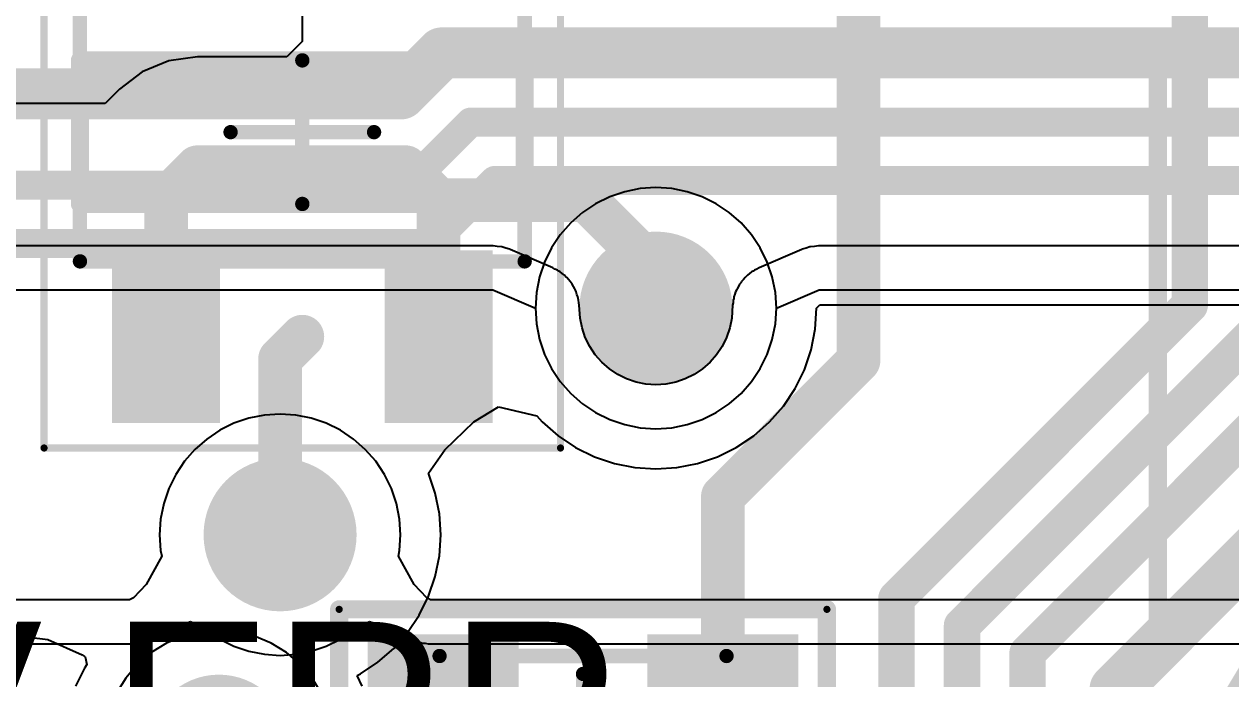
# Model space of a CAD drawing. Header units: millimetres. Extents: x 5.97 to 14.78, y 3.86 to 11.35.
# Drawn here: x 9.5666 to 9.8978, y 6.9883 to 7.1679 of the extents above; entities that cross this region are included whole.
import ezdxf

# ---------------------------------------------------------------- set-up
doc = ezdxf.new("R2010")
doc.units = ezdxf.units.MM
doc.header["$MEASUREMENT"] = 0
for name, color, linetype in [('BottomLayer', 5, 'Continuous'), ('Mechanical13', 56, 'Continuous'), ('Mechanical15', 56, 'Continuous'), ('MidLayer1', 16, 'Continuous'), ('MidLayer2', 76, 'Continuous'), ('MultiLayer', 9, 'Continuous'), ('TopLayer', 1, 'Continuous'), ('TopOverlay', 2, 'Continuous'), ('TopPaste', 8, 'Continuous'), ('TopSolder', 216, 'Continuous')]:
    doc.layers.add(name, color=color, linetype=linetype)

# ---------------------------------------------------------------- blocks, each defined once
blk = doc.blocks.new('SOT_23_5_179')
at = {"layer": 'Mechanical13', "const_width": 0.00394}
for points in [[(-0.03543, 0.06102), (0.03543, 0.06102)], [(-0.03543, 0.06102), (-0.03543, -0.06102)], [(0.03543, 0.06102), (0.03543, -0.06102)], [(-0.03543, -0.06102), (0.03543, -0.06102)]]:
    blk.add_lwpolyline(points, dxfattribs=at)
at = {"layer": 'Mechanical13', "const_width": 0.00197}
for points in [[(-0.03642, 0.06102, 1), (-0.03445, 0.06102, 1)], [(-0.03642, 0.06102, 1), (-0.03445, 0.06102, 1)], [(0.03445, 0.06102, 1), (0.03642, 0.06102, 1)], [(0.03445, 0.06102, 1), (0.03642, 0.06102, 1)], [(-0.03642, -0.06102, 1), (-0.03445, -0.06102, 1)], [(-0.03642, -0.06102, 1), (-0.03445, -0.06102, 1)], [(0.03445, -0.06102, 1), (0.03642, -0.06102, 1)], [(0.03445, -0.06102, 1), (0.03642, -0.06102, 1)]]:
    blk.add_lwpolyline(points, format="xyb", close=True, dxfattribs=at)
at = {"layer": 'Mechanical15'}
for points, const_width in [([(-0.08661, 0.07087), (0.08661, 0.07087)], 0.00197), ([(-0.08661, 0.07087), (-0.08661, -0.07087)], 0.00197), ([(0.08661, 0.07087), (0.08661, -0.07087)], 0.00197), ([(0, 0.01969), (0, -0.01969)], 0.00394), ([(-0.01969, 0), (0.01969, 0)], 0.00394), ([(-0.08661, -0.07087), (0.08661, -0.07087)], 0.00197)]:
    blk.add_lwpolyline(points, dxfattribs=dict(at, const_width=const_width))
for points, const_width in [([(-0.08711, 0.07087, 1), (-0.08612, 0.07087, 1)], 0.000984), ([(-0.08711, 0.07087, 1), (-0.08612, 0.07087, 1)], 0.000984), ([(0.08612, 0.07087, 1), (0.08711, 0.07087, 1)], 0.000984), ([(0.08612, 0.07087, 1), (0.08711, 0.07087, 1)], 0.000984), ([(-0.00098, 0.01969, 1), (0.00098, 0.01969, 1)], 0.00197), ([(-0.02067, 0, 1), (-0.0187, 0, 1)], 0.00197), ([(0.0187, 0, 1), (0.02067, 0, 1)], 0.00197), ([(-0.00098, -0.01969, 1), (0.00098, -0.01969, 1)], 0.00197), ([(-0.08711, -0.07087, 1), (-0.08612, -0.07087, 1)], 0.000984), ([(-0.08711, -0.07087, 1), (-0.08612, -0.07087, 1)], 0.000984), ([(0.08612, -0.07087, 1), (0.08711, -0.07087, 1)], 0.000984), ([(0.08612, -0.07087, 1), (0.08711, -0.07087, 1)], 0.000984)]:
    blk.add_lwpolyline(points, format="xyb", close=True, dxfattribs=dict(at, const_width=const_width))
at = {"layer": 'TopLayer'}
for points in [[(-0.03543, 0.02559), (-0.03543, 0.04921), (-0.07677, 0.02559), (-0.07677, 0.04921)], [(0.07677, 0.02559), (0.07677, 0.04921), (0.03543, 0.02559), (0.03543, 0.04921)], [(-0.03543, -0.01181), (-0.03543, 0.01181), (-0.07677, -0.01181), (-0.07677, 0.01181)], [(-0.03543, -0.04921), (-0.03543, -0.02559), (-0.07677, -0.04921), (-0.07677, -0.02559)], [(0.07677, -0.04921), (0.07677, -0.02559), (0.03543, -0.04921), (0.03543, -0.02559)]]:
    blk.add_solid(points, dxfattribs=at)
at = {"layer": 'TopOverlay', "const_width": 0.005}
for points in [[(-0.01969, 0.06102), (-0.01969, -0.06102)], [(-0.01969, 0.06102), (0.01969, 0.06102)], [(0.01969, 0.06102), (0.01969, -0.06102)], [(-0.01969, -0.06102), (0.01969, -0.06102)]]:
    blk.add_lwpolyline(points, dxfattribs=at)
at = {"layer": 'TopOverlay', "const_width": 0.0025}
for points in [[(-0.02094, 0.06102, 1), (-0.01844, 0.06102, 1)], [(-0.02094, 0.06102, 1), (-0.01844, 0.06102, 1)], [(0.01843, 0.06102, 1), (0.02093, 0.06102, 1)], [(0.01843, 0.06102, 1), (0.02093, 0.06102, 1)], [(-0.02094, -0.06102, 1), (-0.01844, -0.06102, 1)], [(-0.02094, -0.06102, 1), (-0.01844, -0.06102, 1)], [(0.01843, -0.06102, 1), (0.02093, -0.06102, 1)], [(0.01843, -0.06102, 1), (0.02093, -0.06102, 1)]]:
    blk.add_lwpolyline(points, format="xyb", close=True, dxfattribs=at)
at = {"layer": 'TopPaste'}
for points in [[(-0.03243, 0.02259), (-0.03243, 0.05221), (-0.07977, 0.02259), (-0.07977, 0.05221)], [(0.07977, 0.02259), (0.07977, 0.05221), (0.03243, 0.02259), (0.03243, 0.05221)], [(-0.03243, -0.01481), (-0.03243, 0.01481), (-0.07977, -0.01481), (-0.07977, 0.01481)], [(-0.03243, -0.05221), (-0.03243, -0.02259), (-0.07977, -0.05221), (-0.07977, -0.02259)], [(0.07977, -0.05221), (0.07977, -0.02259), (0.03243, -0.05221), (0.03243, -0.02259)]]:
    blk.add_solid(points, dxfattribs=at)
at = {"layer": 'TopSolder'}
for points in [[(-0.03293, 0.02309), (-0.03293, 0.05171), (-0.07927, 0.02309), (-0.07927, 0.05171)], [(0.07927, 0.02309), (0.07927, 0.05171), (0.03293, 0.02309), (0.03293, 0.05171)], [(-0.03293, -0.01431), (-0.03293, 0.01431), (-0.07927, -0.01431), (-0.07927, 0.01431)], [(-0.03293, -0.05171), (-0.03293, -0.02309), (-0.07927, -0.05171), (-0.07927, -0.02309)], [(0.07927, -0.05171), (0.07927, -0.02309), (0.03293, -0.05171), (0.03293, -0.02309)]]:
    blk.add_solid(points, dxfattribs=at)
blk = doc.blocks.new('0805LED_RED_183')
at = {"layer": 'Mechanical13', "const_width": 0.00394}
for points in [[(-0.03937, -0.02461), (-0.03937, 0.02461)], [(-0.03937, 0.02461), (0.03937, 0.02461)], [(0.03937, -0.02461), (0.03937, 0.02461)], [(-0.03937, -0.02461), (0.03937, -0.02461)]]:
    blk.add_lwpolyline(points, dxfattribs=at)
at = {"layer": 'Mechanical13', "const_width": 0.00197}
for points in [[(-0.04035, 0.02461, 1), (-0.03839, 0.02461, 1)], [(-0.04035, 0.02461, 1), (-0.03839, 0.02461, 1)], [(0.03839, 0.02461, 1), (0.04035, 0.02461, 1)], [(0.03839, 0.02461, 1), (0.04035, 0.02461, 1)], [(-0.04035, -0.02461, 1), (-0.03839, -0.02461, 1)], [(-0.04035, -0.02461, 1), (-0.03839, -0.02461, 1)], [(0.03839, -0.02461, 1), (0.04035, -0.02461, 1)], [(0.03839, -0.02461, 1), (0.04035, -0.02461, 1)]]:
    blk.add_lwpolyline(points, format="xyb", close=True, dxfattribs=at)
at = {"layer": 'Mechanical15'}
for points, const_width in [([(-0.06693, -0.0374), (-0.06693, 0.0374)], 0.00197), ([(-0.06693, 0.0374), (0.06693, 0.0374)], 0.00197), ([(0.06693, -0.0374), (0.06693, 0.0374)], 0.00197), ([(0, -0.01969), (0, 0.01969)], 0.00394), ([(-0.01969, 0), (0.01969, 0)], 0.00394), ([(-0.06693, -0.0374), (0.06693, -0.0374)], 0.00197)]:
    blk.add_lwpolyline(points, dxfattribs=dict(at, const_width=const_width))
for points, const_width in [([(-0.06742, 0.0374, 1), (-0.06644, 0.0374, 1)], 0.000984), ([(-0.06742, 0.0374, 1), (-0.06644, 0.0374, 1)], 0.000984), ([(0.06644, 0.0374, 1), (0.06742, 0.0374, 1)], 0.000984), ([(0.06644, 0.0374, 1), (0.06742, 0.0374, 1)], 0.000984), ([(-0.00098, 0.01969, 1), (0.00098, 0.01969, 1)], 0.00197), ([(-0.02067, 0, 1), (-0.0187, 0, 1)], 0.00197), ([(0.0187, 0, 1), (0.02067, 0, 1)], 0.00197), ([(-0.00098, -0.01969, 1), (0.00098, -0.01969, 1)], 0.00197), ([(-0.06742, -0.0374, 1), (-0.06644, -0.0374, 1)], 0.000984), ([(-0.06742, -0.0374, 1), (-0.06644, -0.0374, 1)], 0.000984), ([(0.06644, -0.0374, 1), (0.06742, -0.0374, 1)], 0.000984), ([(0.06644, -0.0374, 1), (0.06742, -0.0374, 1)], 0.000984)]:
    blk.add_lwpolyline(points, format="xyb", close=True, dxfattribs=dict(at, const_width=const_width))
at = {"layer": 'TopLayer'}
for points in [[(-0.02067, -0.02756), (-0.02067, 0.02756), (-0.0561, -0.02756), (-0.0561, 0.02756)], [(0.0561, -0.02756), (0.0561, 0.02756), (0.02067, -0.02756), (0.02067, 0.02756)]]:
    blk.add_solid(points, dxfattribs=at)
at = {"layer": 'TopOverlay'}
for p, q in [((-0.01575, 0.01575), (-0.01575, -0.01575)), ((0.01575, 0), (-0.01575, 0.01575)), ((-0.01575, -0.01575), (0.01575, 0))]:
    blk.add_line(p, q, dxfattribs=at)
at = {"layer": 'TopOverlay', "const_width": 0.005}
for points in [[(-0.06693, 0.0374), (0.06693, 0.0374)], [(-0.06693, -0.0374), (-0.06693, 0.0374)], [(0.06693, -0.0374), (0.06693, 0.0374)], [(-0.06693, -0.0374), (0.06693, -0.0374)]]:
    blk.add_lwpolyline(points, dxfattribs=at)
at = {"layer": 'TopOverlay', "const_width": 0.0025}
for points in [[(-0.06818, 0.0374, 1), (-0.06568, 0.0374, 1)], [(-0.06818, 0.0374, 1), (-0.06568, 0.0374, 1)], [(0.06568, 0.0374, 1), (0.06818, 0.0374, 1)], [(0.06568, 0.0374, 1), (0.06818, 0.0374, 1)], [(-0.06818, -0.0374, 1), (-0.06568, -0.0374, 1)], [(-0.06818, -0.0374, 1), (-0.06568, -0.0374, 1)], [(0.06568, -0.0374, 1), (0.06818, -0.0374, 1)], [(0.06568, -0.0374, 1), (0.06818, -0.0374, 1)]]:
    blk.add_lwpolyline(points, format="xyb", close=True, dxfattribs=at)
at = {"layer": 'TopPaste'}
for points in [[(-0.01767, -0.03056), (-0.01767, 0.03056), (-0.0591, -0.03056), (-0.0591, 0.03056)], [(0.0591, -0.03056), (0.0591, 0.03056), (0.01767, -0.03056), (0.01767, 0.03056)]]:
    blk.add_solid(points, dxfattribs=at)
at = {"layer": 'TopSolder'}
for points in [[(-0.01817, -0.03006), (-0.01817, 0.03006), (-0.0586, -0.03006), (-0.0586, 0.03006)], [(0.0586, -0.03006), (0.0586, 0.03006), (0.01817, -0.03006), (0.01817, 0.03006)]]:
    blk.add_solid(points, dxfattribs=at)

msp = doc.modelspace()

# ---------------------------------------------------------------- linework, layer by layer
at = {"layer": 'BottomLayer'}
for p, q in [((9.78409, 7.09), (9.78496, 7.09093)), ((9.78496, 7.09093), (9.90774, 7.09093)), ((9.78372, 7.08424), (9.78409, 7.09)), ((9.78259, 7.07859), (9.78372, 7.08424)), ((9.78074, 7.07313), (9.78259, 7.07859)), ((9.77819, 7.06795), (9.78074, 7.07313)), ((9.77498, 7.06316), (9.77819, 7.06795)), ((9.69002, 7.05884), (9.69682, 7.0629)), ((9.69682, 7.0629), (9.70735, 7.06049)), ((9.70735, 7.06049), (9.70882, 7.05882)), ((9.77118, 7.05882), (9.77498, 7.06316)), ((9.68208, 7.05115), (9.69002, 7.05884)), ((9.70882, 7.05882), (9.71316, 7.05502)), ((9.76684, 7.05502), (9.77118, 7.05882)), ((9.71316, 7.05502), (9.71795, 7.05181)), ((9.76205, 7.05181), (9.76684, 7.05502)), ((9.6776, 7.04474), (9.68208, 7.05115)), ((9.71795, 7.05181), (9.72313, 7.04926)), ((9.75687, 7.04926), (9.76205, 7.05181)), ((9.72313, 7.04926), (9.72859, 7.04741)), ((9.72859, 7.04741), (9.73424, 7.04628)), ((9.74576, 7.04628), (9.75141, 7.04741)), ((9.75141, 7.04741), (9.75687, 7.04926)), ((9.67945, 7.03928), (9.6776, 7.04474)), ((9.73424, 7.04628), (9.74, 7.04591)), ((9.74, 7.04591), (9.74576, 7.04628)), ((9.68058, 7.03362), (9.67945, 7.03928)), ((9.68095, 7.02786), (9.68058, 7.03362)), ((9.68058, 7.02211), (9.68095, 7.02786)), ((9.67945, 7.01645), (9.68058, 7.02211)), ((9.6776, 7.01099), (9.67945, 7.01645)), ((9.67505, 7.00582), (9.6776, 7.01099)), ((9.67184, 7.00102), (9.67505, 7.00582)), ((9.55606, 7.00124), (9.57308, 6.99915)), ((9.66804, 6.99668), (9.67184, 7.00102)), ((9.57308, 6.99915), (9.58256, 6.99495)), ((9.58256, 6.99495), (9.58335, 6.99436)), ((9.58335, 6.99436), (9.58384, 6.99229)), ((9.6637, 6.99288), (9.66804, 6.99668)), ((9.58318, 6.9913), (9.58072, 6.9863)), ((9.58384, 6.99229), (9.58318, 6.9913)), ((9.65891, 6.98968), (9.6637, 6.99288)), ((9.65798, 6.98922), (9.65891, 6.98968)), ((9.65941, 6.9863), (9.65798, 6.98922))]:
    msp.add_line(p, q, dxfattribs=at)
for points, const_width in [([(9.67, 7.14876), (9.68125, 7.16)], 0.014), ([(9.68125, 7.16), (10.16565, 7.16)], 0.014), ([(9.15403, 7.14876), (9.67, 7.14876)], 0.014), ([(9.67183, 7.12372), (9.68912, 7.141)], 0.008), ([(9.68912, 7.141), (10.01446, 7.141)], 0.008), ([(9.36997, 7.12372), (9.67183, 7.12372)], 0.008), ([(9.67846, 7.10772), (9.69575, 7.125)], 0.008), ([(9.69575, 7.125), (10.005, 7.125)], 0.008), ([(9.3766, 7.10772), (9.67846, 7.10772)], 0.008)]:
    msp.add_lwpolyline(points, dxfattribs=dict(at, const_width=const_width))
for points, const_width in [([(9.67775, 7.16, 1), (9.68475, 7.16, 1)], 0.007), ([(9.67775, 7.16, 1), (9.68475, 7.16, 1)], 0.007), ([(9.6665, 7.14876, 1), (9.6735, 7.14876, 1)], 0.007), ([(9.6665, 7.14876, 1), (9.6735, 7.14876, 1)], 0.007), ([(9.68712, 7.141, 1), (9.69112, 7.141, 1)], 0.004), ([(9.68712, 7.141, 1), (9.69112, 7.141, 1)], 0.004), ([(9.66983, 7.12372, 1), (9.67383, 7.12372, 1)], 0.004), ([(9.66983, 7.12372, 1), (9.67383, 7.12372, 1)], 0.004), ([(9.69375, 7.125, 1), (9.69775, 7.125, 1)], 0.004), ([(9.69375, 7.125, 1), (9.69775, 7.125, 1)], 0.004), ([(9.67646, 7.10772, 1), (9.68046, 7.10772, 1)], 0.004), ([(9.67646, 7.10772, 1), (9.68046, 7.10772, 1)], 0.004), ([(9.733, 7.09, 1), (9.747, 7.09, 1)], 0.014), ([(9.62986, 7.02786, 1), (9.64386, 7.02786, 1)], 0.014)]:
    msp.add_lwpolyline(points, format="xyb", close=True, dxfattribs=dict(at, const_width=const_width))
at = {"layer": 'MidLayer1'}
for p, q in [((9.72734, 7.12055), (9.72346, 7.11864)), ((9.73144, 7.12194), (9.72734, 7.12055)), ((9.73568, 7.12279), (9.73144, 7.12194)), ((9.74, 7.12307), (9.73568, 7.12279)), ((9.74432, 7.12279), (9.74, 7.12307)), ((9.74856, 7.12194), (9.74432, 7.12279)), ((9.75266, 7.12055), (9.74856, 7.12194)), ((9.75654, 7.11864), (9.75266, 7.12055)), ((9.72346, 7.11864), (9.71987, 7.11624)), ((9.76013, 7.11624), (9.75654, 7.11864)), ((9.71662, 7.11338), (9.71376, 7.11013)), ((9.71987, 7.11624), (9.71662, 7.11338)), ((9.76338, 7.11338), (9.76013, 7.11624)), ((9.76624, 7.11013), (9.76338, 7.11338)), ((9.71376, 7.11013), (9.71136, 7.10654)), ((9.76864, 7.10654), (9.76624, 7.11013)), ((9.71136, 7.10654), (9.70945, 7.10266)), ((9.77055, 7.10266), (9.76864, 7.10654)), ((9.70945, 7.10266), (9.70806, 7.09856)), ((9.77194, 7.09856), (9.77055, 7.10266)), ((9.70806, 7.09856), (9.70721, 7.09432)), ((9.77279, 7.09432), (9.77194, 7.09856)), ((9.70721, 7.09432), (9.70693, 7.09)), ((9.77307, 7.09), (9.77279, 7.09432)), ((9.70693, 7.09), (9.70721, 7.08568)), ((9.77279, 7.08568), (9.77307, 7.09)), ((9.70721, 7.08568), (9.70806, 7.08144)), ((9.77194, 7.08144), (9.77279, 7.08568)), ((9.70806, 7.08144), (9.70945, 7.07734)), ((9.77055, 7.07734), (9.77194, 7.08144)), ((9.70945, 7.07734), (9.71136, 7.07346)), ((9.76864, 7.07346), (9.77055, 7.07734)), ((9.71136, 7.07346), (9.71376, 7.06987)), ((9.76624, 7.06987), (9.76864, 7.07346)), ((9.71376, 7.06987), (9.71662, 7.06662)), ((9.76338, 7.06662), (9.76624, 7.06987)), ((9.71662, 7.06662), (9.71987, 7.06376)), ((9.71987, 7.06376), (9.72346, 7.06136)), ((9.75654, 7.06136), (9.76013, 7.06376)), ((9.76013, 7.06376), (9.76338, 7.06662)), ((9.72346, 7.06136), (9.72734, 7.05945)), ((9.75266, 7.05945), (9.75654, 7.06136)), ((9.72734, 7.05945), (9.73144, 7.05806)), ((9.73144, 7.05806), (9.73568, 7.05721)), ((9.73568, 7.05721), (9.74, 7.05693)), ((9.74, 7.05693), (9.74432, 7.05721)), ((9.74432, 7.05721), (9.74856, 7.05806)), ((9.74856, 7.05806), (9.75266, 7.05945)), ((9.61512, 7.00121), (9.6103, 7.00005)), ((9.62007, 7.0016), (9.61512, 7.00121)), ((9.62501, 7.00121), (9.62007, 7.0016)), ((9.62983, 7.00005), (9.62501, 7.00121)), ((9.60572, 6.99815), (9.60149, 6.99556)), ((9.6103, 7.00005), (9.60572, 6.99815)), ((9.63441, 6.99815), (9.62983, 7.00005)), ((9.63864, 6.99556), (9.63441, 6.99815)), ((9.60149, 6.99556), (9.59772, 6.99234)), ((9.64241, 6.99234), (9.63864, 6.99556)), ((9.59772, 6.99234), (9.5945, 6.98857)), ((9.64563, 6.98857), (9.64241, 6.99234)), ((9.5945, 6.98857), (9.59191, 6.98434)), ((9.64822, 6.98434), (9.64563, 6.98857))]:
    msp.add_line(p, q, dxfattribs=at)
for points, const_width in [([(9.7295, 7.09, 1), (9.7505, 7.09, 1)], 0.021), ([(9.62636, 7.02786, 1), (9.64736, 7.02786, 1)], 0.021), ([(9.61032, 6.97, 1), (9.62982, 6.97, 1)], 0.0195)]:
    msp.add_lwpolyline(points, format="xyb", close=True, dxfattribs=dict(at, const_width=const_width))
at = {"layer": 'MidLayer2'}
for p, q in [((9.69523, 7.10706), (9.42349, 7.10706)), ((9.6953, 7.10705), (9.69523, 7.10706)), ((9.69537, 7.10706), (9.6953, 7.10705)), ((9.69647, 7.10694), (9.69537, 7.10706)), ((9.69758, 7.10683), (9.69647, 7.10694)), ((9.69765, 7.10681), (9.69758, 7.10683)), ((9.69772, 7.1068), (9.69765, 7.10681)), ((9.69878, 7.10646), (9.69772, 7.1068)), ((9.78228, 7.1068), (9.78122, 7.10646)), ((9.78235, 7.10681), (9.78228, 7.1068)), ((9.78242, 7.10683), (9.78235, 7.10681)), ((9.78353, 7.10694), (9.78242, 7.10683)), ((9.78463, 7.10706), (9.78353, 7.10694)), ((9.7847, 7.10705), (9.78463, 7.10706)), ((9.78477, 7.10706), (9.7847, 7.10705)), ((9.95241, 7.10706), (9.78477, 7.10706)), ((9.69985, 7.10614), (9.69878, 7.10646)), ((9.69991, 7.10611), (9.69985, 7.10614)), ((9.69997, 7.10609), (9.69991, 7.10611)), ((9.71167, 7.10109), (9.69997, 7.10609)), ((9.78003, 7.10609), (9.76833, 7.10109)), ((9.78009, 7.10611), (9.78003, 7.10609)), ((9.78015, 7.10614), (9.78009, 7.10611)), ((9.78122, 7.10646), (9.78015, 7.10614)), ((9.7123, 7.10074), (9.71167, 7.10109)), ((9.71296, 7.10044), (9.7123, 7.10074)), ((9.71333, 7.10017), (9.71296, 7.10044)), ((9.71374, 7.09995), (9.71333, 7.10017)), ((9.76667, 7.10017), (9.76626, 7.09995)), ((9.76704, 7.10044), (9.76667, 7.10017)), ((9.7677, 7.10074), (9.76704, 7.10044)), ((9.76833, 7.10109), (9.7677, 7.10074)), ((9.71429, 7.09949), (9.71374, 7.09995)), ((9.71488, 7.09907), (9.71429, 7.09949)), ((9.7152, 7.09873), (9.71488, 7.09907)), ((9.71555, 7.09843), (9.7152, 7.09873)), ((9.716, 7.09787), (9.71555, 7.09843)), ((9.7165, 7.09734), (9.716, 7.09787)), ((9.71674, 7.09695), (9.7165, 7.09734)), ((9.71703, 7.09659), (9.71674, 7.09695)), ((9.76326, 7.09695), (9.76297, 7.09659)), ((9.7635, 7.09734), (9.76326, 7.09695)), ((9.764, 7.09787), (9.7635, 7.09734)), ((9.76445, 7.09843), (9.764, 7.09787)), ((9.7648, 7.09873), (9.76445, 7.09843)), ((9.76512, 7.09907), (9.7648, 7.09873)), ((9.76571, 7.09949), (9.76512, 7.09907)), ((9.76626, 7.09995), (9.76571, 7.09949)), ((9.42349, 7.095), (9.69523, 7.095)), ((9.69523, 7.095), (9.70693, 7.09)), ((9.71736, 7.09595), (9.71703, 7.09659)), ((9.71774, 7.09533), (9.71736, 7.09595)), ((9.71791, 7.0949), (9.71774, 7.09533)), ((9.71812, 7.09449), (9.71791, 7.0949)), ((9.71832, 7.09379), (9.71812, 7.09449)), ((9.71858, 7.09312), (9.71832, 7.09379)), ((9.76168, 7.0938), (9.76142, 7.09312)), ((9.76188, 7.09449), (9.76168, 7.0938)), ((9.76209, 7.0949), (9.76188, 7.09449)), ((9.76226, 7.09533), (9.76209, 7.0949)), ((9.76264, 7.09595), (9.76226, 7.09533)), ((9.76297, 7.09659), (9.76264, 7.09595)), ((9.77307, 7.09), (9.78477, 7.095)), ((9.78477, 7.095), (10.56921, 7.095)), ((9.71865, 7.09266), (9.71858, 7.09312)), ((9.71878, 7.09222), (9.71865, 7.09266)), ((9.71884, 7.0915), (9.71878, 7.09222)), ((9.71896, 7.09079), (9.71884, 7.0915)), ((9.71919, 7.08726), (9.71896, 7.09079)), ((9.76104, 7.09079), (9.76081, 7.08726)), ((9.76116, 7.0915), (9.76104, 7.09079)), ((9.76122, 7.09222), (9.76116, 7.0915)), ((9.76135, 7.09266), (9.76122, 7.09222)), ((9.76142, 7.09312), (9.76135, 7.09266)), ((9.70693, 7.09), (9.70721, 7.08568)), ((9.71973, 7.08457), (9.71919, 7.08726)), ((9.76081, 7.08726), (9.76027, 7.08457)), ((9.77279, 7.08568), (9.77307, 7.09)), ((9.70721, 7.08568), (9.70806, 7.08144)), ((9.72061, 7.08197), (9.71973, 7.08457)), ((9.76027, 7.08457), (9.75939, 7.08197)), ((9.77194, 7.08144), (9.77279, 7.08568)), ((9.70806, 7.08144), (9.70945, 7.07734)), ((9.72182, 7.07951), (9.72061, 7.08197)), ((9.75939, 7.08197), (9.75818, 7.07951)), ((9.77055, 7.07734), (9.77194, 7.08144)), ((9.70945, 7.07734), (9.71136, 7.07346)), ((9.72335, 7.07722), (9.72182, 7.07951)), ((9.72516, 7.07516), (9.72335, 7.07722)), ((9.75665, 7.07722), (9.75484, 7.07516)), ((9.75818, 7.07951), (9.75665, 7.07722)), ((9.76864, 7.07346), (9.77055, 7.07734)), ((9.72722, 7.07335), (9.72516, 7.07516)), ((9.75484, 7.07516), (9.75278, 7.07335)), ((9.71136, 7.07346), (9.71376, 7.06987)), ((9.72951, 7.07182), (9.72722, 7.07335)), ((9.73197, 7.07061), (9.72951, 7.07182)), ((9.73457, 7.06973), (9.73197, 7.07061)), ((9.74803, 7.07061), (9.74543, 7.06973)), ((9.75049, 7.07182), (9.74803, 7.07061)), ((9.75278, 7.07335), (9.75049, 7.07182)), ((9.76624, 7.06987), (9.76864, 7.07346)), ((9.71376, 7.06987), (9.71662, 7.06662)), ((9.73726, 7.06919), (9.73457, 7.06973)), ((9.74, 7.06901), (9.73726, 7.06919)), ((9.74274, 7.06919), (9.74, 7.06901)), ((9.74543, 7.06973), (9.74274, 7.06919)), ((9.76338, 7.06662), (9.76624, 7.06987)), ((9.71662, 7.06662), (9.71987, 7.06376)), ((9.71987, 7.06376), (9.72346, 7.06136)), ((9.75654, 7.06136), (9.76013, 7.06376)), ((9.76013, 7.06376), (9.76338, 7.06662)), ((9.63254, 7.06065), (9.6283, 7.05981)), ((9.63686, 7.06093), (9.63254, 7.06065)), ((9.64118, 7.06065), (9.63686, 7.06093)), ((9.64542, 7.05981), (9.64118, 7.06065)), ((9.72346, 7.06136), (9.72734, 7.05945)), ((9.75266, 7.05945), (9.75654, 7.06136)), ((9.6242, 7.05842), (9.62032, 7.0565)), ((9.6283, 7.05981), (9.6242, 7.05842)), ((9.64952, 7.05842), (9.64542, 7.05981)), ((9.6534, 7.0565), (9.64952, 7.05842)), ((9.72734, 7.05945), (9.73144, 7.05806)), ((9.73144, 7.05806), (9.73568, 7.05721)), ((9.73568, 7.05721), (9.74, 7.05693)), ((9.74, 7.05693), (9.74432, 7.05721)), ((9.74432, 7.05721), (9.74856, 7.05806)), ((9.74856, 7.05806), (9.75266, 7.05945)), ((9.61673, 7.0541), (9.61348, 7.05125)), ((9.62032, 7.0565), (9.61673, 7.0541)), ((9.65699, 7.0541), (9.6534, 7.0565)), ((9.66024, 7.05125), (9.65699, 7.0541)), ((9.61348, 7.05125), (9.61062, 7.048)), ((9.6631, 7.048), (9.66024, 7.05125)), ((9.61062, 7.048), (9.60822, 7.0444)), ((9.6655, 7.0444), (9.6631, 7.048)), ((9.60822, 7.0444), (9.60631, 7.04052)), ((9.66741, 7.04052), (9.6655, 7.0444)), ((9.60631, 7.04052), (9.60492, 7.03642)), ((9.6688, 7.03642), (9.66741, 7.04052)), ((9.60492, 7.03642), (9.60407, 7.03218)), ((9.66965, 7.03218), (9.6688, 7.03642)), ((9.60407, 7.03218), (9.60379, 7.02786)), ((9.66993, 7.02786), (9.66965, 7.03218)), ((9.60379, 7.02786), (9.60407, 7.02355)), ((9.66965, 7.02355), (9.66993, 7.02786)), ((9.60438, 7.022), (9.60011, 7.01422)), ((9.60407, 7.02355), (9.60438, 7.022)), ((9.66934, 7.022), (9.66965, 7.02355)), ((9.67361, 7.01422), (9.66934, 7.022)), ((9.60011, 7.01422), (9.59662, 7.01053)), ((9.6771, 7.01053), (9.67361, 7.01422)), ((9.59554, 7.01), (9.415, 7.01)), ((9.59662, 7.01053), (9.59554, 7.01)), ((9.67818, 7.01), (9.6771, 7.01053)), ((9.9658, 7.01), (9.67818, 7.01)), ((9.60389, 7.0009), (9.61232, 7.00405)), ((9.61232, 7.00405), (9.61673, 7.00163)), ((9.65699, 7.00163), (9.6614, 7.00405)), ((9.6614, 7.00405), (9.66983, 7.0009)), ((9.60361, 7.00069), (9.60374, 7.00081)), ((9.60374, 7.00081), (9.60389, 7.0009)), ((9.61673, 7.00163), (9.61673, 7.00163)), ((9.61673, 7.00163), (9.62032, 6.99922)), ((9.6534, 6.99922), (9.65699, 7.00163)), ((9.65699, 7.00163), (9.65699, 7.00163)), ((9.66983, 7.0009), (9.66998, 7.00081)), ((9.66998, 7.00081), (9.67011, 7.00069)), ((9.415, 6.99794), (9.59554, 6.99794)), ((9.59554, 6.99794), (9.59589, 6.99798)), ((9.59589, 6.99798), (9.59623, 6.99796)), ((9.59623, 6.99796), (9.59706, 6.99809)), ((9.59706, 6.99809), (9.59789, 6.99817)), ((9.59789, 6.99817), (9.59822, 6.99827)), ((9.59822, 6.99827), (9.59857, 6.99833)), ((9.59857, 6.99833), (9.59935, 6.99862)), ((9.59935, 6.99862), (9.60015, 6.99886)), ((9.60015, 6.99886), (9.60046, 6.99902)), ((9.60046, 6.99902), (9.60079, 6.99914)), ((9.60079, 6.99914), (9.60187, 6.99967)), ((9.60187, 6.99967), (9.60273, 7.00019)), ((9.60273, 7.00019), (9.60361, 7.00069)), ((9.62032, 6.99922), (9.6242, 6.99731)), ((9.64952, 6.99731), (9.6534, 6.99922)), ((9.67011, 7.00069), (9.67099, 7.00019)), ((9.67099, 7.00019), (9.67185, 6.99967)), ((9.67185, 6.99967), (9.67293, 6.99914)), ((9.67293, 6.99914), (9.67326, 6.99902)), ((9.67326, 6.99902), (9.67357, 6.99886)), ((9.67357, 6.99886), (9.67437, 6.99862)), ((9.67437, 6.99862), (9.67515, 6.99833)), ((9.67515, 6.99833), (9.6755, 6.99827)), ((9.6755, 6.99827), (9.67583, 6.99817)), ((9.67583, 6.99817), (9.67666, 6.99809)), ((9.67666, 6.99809), (9.67749, 6.99796)), ((9.67749, 6.99796), (9.67784, 6.99798)), ((9.67784, 6.99798), (9.67818, 6.99794)), ((9.67818, 6.99794), (9.92798, 6.99794)), ((9.6242, 6.99731), (9.6283, 6.99592)), ((9.6283, 6.99592), (9.63254, 6.99508)), ((9.63254, 6.99508), (9.63686, 6.99479)), ((9.63686, 6.99479), (9.64118, 6.99508)), ((9.64118, 6.99508), (9.64542, 6.99592)), ((9.64542, 6.99592), (9.64952, 6.99731))]:
    msp.add_line(p, q, dxfattribs=at)
for points, const_width in [([(9.7295, 7.09, 1), (9.7505, 7.09, 1)], 0.021), ([(9.62636, 7.02786, 1), (9.64736, 7.02786, 1)], 0.021), ([(9.61032, 6.97, 1), (9.62982, 6.97, 1)], 0.0195)]:
    msp.add_lwpolyline(points, format="xyb", close=True, dxfattribs=dict(at, const_width=const_width))
at = {"layer": 'MultiLayer'}
for points, const_width in [([(9.7295, 7.09, 1), (9.7505, 7.09, 1)], 0.021), ([(9.62636, 7.02786, 1), (9.64736, 7.02786, 1)], 0.021), ([(9.61032, 6.97, 1), (9.62982, 6.97, 1)], 0.0195)]:
    msp.add_lwpolyline(points, format="xyb", close=True, dxfattribs=dict(at, const_width=const_width))
at = {"layer": 'TopLayer'}
for p, q in [((9.64296, 7.22311), (9.64296, 7.16311)), ((9.64296, 7.16311), (9.63875, 7.1589)), ((9.60633, 7.15787), (9.59903, 7.15485)), ((9.61416, 7.1589), (9.60633, 7.15787)), ((9.63875, 7.1589), (9.61416, 7.1589)), ((9.59903, 7.15485), (9.59276, 7.15004)), ((9.59276, 7.15004), (9.58885, 7.14612)), ((9.59276, 7.15004), (9.59276, 7.15004)), ((9.58885, 7.14612), (9.49809, 7.14614))]:
    msp.add_line(p, q, dxfattribs=at)
for points, const_width in [([(9.8865, 7.09086), (9.8865, 7.53252)], 0.01), ([(9.79559, 7.07559), (9.79559, 7.19732)], 0.012), ([(9.60556, 7.12004), (9.61416, 7.12864)], 0.012), ([(9.61416, 7.12864), (9.67136, 7.12864)], 0.012), ([(9.67136, 7.12864), (9.68036, 7.11964)], 0.012), ([(9.60556, 7.08217), (9.60556, 7.12004)], 0.012), ([(9.68036, 7.11964), (9.72084, 7.11964)], 0.012), ([(9.68036, 7.08217), (9.68036, 7.11964)], 0.012), ([(9.72084, 7.11964), (9.74, 7.10048)], 0.012), ([(9.74, 7.09), (9.74, 7.10048)], 0.012), ([(9.824, 7.0029), (9.91767, 7.09658)], 0.01), ([(9.806, 7.01036), (9.8865, 7.09086)], 0.01), ([(9.842, 6.99545), (9.93767, 7.09112)], 0.01), ([(9.866, 6.9855), (9.96859, 7.08809)], 0.014), ([(9.63686, 7.07607), (9.64296, 7.08217)], 0.012), ([(9.63686, 7.02786), (9.63686, 7.07607)], 0.012), ([(9.75839, 7.03839), (9.79559, 7.07559)], 0.012), ([(9.75839, 6.97), (9.75839, 7.03839)], 0.012), ([(9.806, 6.84964), (9.806, 7.01036)], 0.01), ([(9.824, 6.8571), (9.824, 7.0029)], 0.01), ([(9.842, 6.86455), (9.842, 6.99545)], 0.01), ([(9.866, 6.8745), (9.866, 6.9855)], 0.014)]:
    msp.add_lwpolyline(points, dxfattribs=dict(at, const_width=const_width))
for points, const_width in [([(9.61116, 7.12864, 1), (9.61716, 7.12864, 1)], 0.006), ([(9.61116, 7.12864, 1), (9.61716, 7.12864, 1)], 0.006), ([(9.66836, 7.12864, 1), (9.67436, 7.12864, 1)], 0.006), ([(9.66836, 7.12864, 1), (9.67436, 7.12864, 1)], 0.006), ([(9.60256, 7.12004, 1), (9.60856, 7.12004, 1)], 0.006), ([(9.60256, 7.12004, 1), (9.60856, 7.12004, 1)], 0.006), ([(9.67736, 7.11964, 1), (9.68336, 7.11964, 1)], 0.006), ([(9.67736, 7.11964, 1), (9.68336, 7.11964, 1)], 0.006), ([(9.67736, 7.11964, 1), (9.68336, 7.11964, 1)], 0.006), ([(9.71784, 7.11964, 1), (9.72384, 7.11964, 1)], 0.006), ([(9.71784, 7.11964, 1), (9.72384, 7.11964, 1)], 0.006), ([(9.733, 7.09, 1), (9.747, 7.09, 1)], 0.014), ([(9.737, 7.10048, 1), (9.743, 7.10048, 1)], 0.006), ([(9.737, 7.10048, 1), (9.743, 7.10048, 1)], 0.006), ([(9.737, 7.09, 1), (9.743, 7.09, 1)], 0.006), ([(9.884, 7.09086, 1), (9.889, 7.09086, 1)], 0.005), ([(9.884, 7.09086, 1), (9.889, 7.09086, 1)], 0.005), ([(9.60256, 7.08217, 1), (9.60856, 7.08217, 1)], 0.006), ([(9.63996, 7.08217, 1), (9.64596, 7.08217, 1)], 0.006), ([(9.67736, 7.08217, 1), (9.68336, 7.08217, 1)], 0.006), ([(9.63386, 7.07607, 1), (9.63986, 7.07607, 1)], 0.006), ([(9.63386, 7.07607, 1), (9.63986, 7.07607, 1)], 0.006), ([(9.79259, 7.07559, 1), (9.79859, 7.07559, 1)], 0.006), ([(9.79259, 7.07559, 1), (9.79859, 7.07559, 1)], 0.006), ([(9.75539, 7.03839, 1), (9.76139, 7.03839, 1)], 0.006), ([(9.75539, 7.03839, 1), (9.76139, 7.03839, 1)], 0.006), ([(9.62986, 7.02786, 1), (9.64386, 7.02786, 1)], 0.014), ([(9.63386, 7.02786, 1), (9.63986, 7.02786, 1)], 0.006), ([(9.8035, 7.01036, 1), (9.8085, 7.01036, 1)], 0.005), ([(9.8035, 7.01036, 1), (9.8085, 7.01036, 1)], 0.005), ([(9.8215, 7.0029, 1), (9.8265, 7.0029, 1)], 0.005), ([(9.8215, 7.0029, 1), (9.8265, 7.0029, 1)], 0.005), ([(9.8395, 6.99545, 1), (9.8445, 6.99545, 1)], 0.005), ([(9.8395, 6.99545, 1), (9.8445, 6.99545, 1)], 0.005), ([(9.8625, 6.9855, 1), (9.8695, 6.9855, 1)], 0.007), ([(9.8625, 6.9855, 1), (9.8695, 6.9855, 1)], 0.007)]:
    msp.add_lwpolyline(points, format="xyb", close=True, dxfattribs=dict(at, const_width=const_width))
at = {"layer": 'TopOverlay', "const_width": 0.005}
msp.add_lwpolyline([(9.87776, 6.99461), (9.87776, 7.15638)], dxfattribs=at)
at = {"layer": 'TopOverlay'}
for points, const_width in [([(9.87651, 7.15638, 1), (9.87901, 7.15638, 1)], 0.0025), ([(10.115, 6.93, 1), (9.885, 6.93, 1)], 0.005), ([(9.87651, 6.99461, 1), (9.87901, 6.99461, 1)], 0.0025)]:
    msp.add_lwpolyline(points, format="xyb", close=True, dxfattribs=dict(at, const_width=const_width))

# ---------------------------------------------------------------- block references
for name, p, rotation in [('SOT_23_5_179', (9.64296, 7.13827), 270), ('0805LED_RED_183', (9.72, 6.97), 360)]:
    msp.add_blockref(name, p, dxfattribs=dict(rotation=rotation))

# ---------------------------------------------------------------- texts
msp.add_text('+2.5V ERR', height=0.05, dxfattribs=at).set_placement((9.395, 6.954))

doc.saveas('drawing.dxf')
